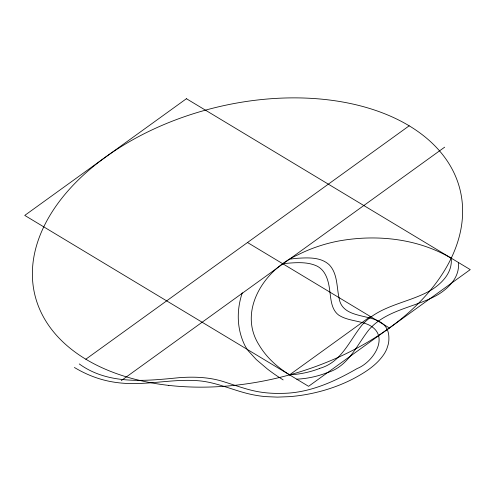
<?xml version="1.0" encoding="UTF-8"?>
<svg xmlns="http://www.w3.org/2000/svg" width="495" height="495" viewBox="0 0 495 495"><rect width="100%" height="100%" fill="white"/><g stroke="black" fill="none" stroke-linecap="round" stroke-linejoin="round"><path stroke-width="0.74" d="M85.821 359.215L409.179 125.817M121.3 380.575L444.659 147.176M289.544 374.857L370.353 316.528M319.696 368.373C341.327 362.34 349.253 340.937 361.993 325.097C379.38 305.495 407.175 303.2 429.184 291.221A46.765 29.62 -14 0 0 433.447 288.591L434.789 287.657A49.76 31.513 -14 0 0 444.918 278.153C448.192 274.038 450.561 269.107 451.162 263.847A57.853 36.642 -14 0 0 451.168 258.198C417.625 238.423 376.509 234.135 338.642 241.016A100.213 63.471 -14 0 0 298.046 254.77C264.943 269.033 237.08 310.563 259.145 345.133A167.131 105.856 -14 0 0 289.618 374.802M74.405 367.476C86.043 374.511 98.913 379.578 112.334 381.874A94.687 59.975 -14 0 0 123.892 383.272C148.42 385.023 172.755 378.867 197.282 380.674C217.206 381.961 235.224 391.607 254.696 395.103A94.192 59.66 -14 0 0 265.759 396.619L277.398 397.12L289.488 396.65A111.257 70.469 -14 0 0 314.177 392.894L318.266 391.916A107.817 68.285 -14 0 0 352.675 379.083C364.555 372.809 376.615 365.397 384.163 353.956A51.319 32.503 -14 0 0 386.886 348.659L388.185 344.57A57.488 36.413 -14 0 0 388.903 338.438C389.101 307.667 343.035 325.364 339.025 297.891C336.619 286.754 337.633 273.772 329.33 264.868C320.692 256.781 307.785 257.66 296.821 258.322A73.823 46.759 -14 0 0 290.485 259.089M247.5 242.513L389.41 327.968M283.152 379.906L277.695 376.404A296.072 187.525 -14 0 1 267.356 368.979L256.249 359.531L248.224 350.763A85.895 54.401 -14 0 1 244.264 344.242L242.996 341.296A162.372 102.842 -14 0 1 242.278 292.768M79.268 363.943C108.343 385.067 145.716 380.964 179.283 377.673C194.492 376.553 210.041 377.134 224.612 381.998C236.728 385.741 248.651 390.419 261.28 392.207A90.461 57.296 -14 0 0 281.822 393.364C308.93 393.234 334.125 381.831 357.149 368.54C373.471 362.062 390.765 335.542 368.577 324.782C358.993 320.475 347.7 320.89 338.735 315.129C331.582 309.839 331.007 300.242 329.942 292.161C328.822 282.428 326.545 270.827 316.88 266.025C308.323 262.041 298.528 262.424 289.334 263.093A73.823 46.759 -14 0 0 282.998 263.86M319.714 368.416A61.052 38.672 -14 0 1 289.55 374.82M296.752 379.158A61.052 38.672 -14 0 0 326.917 372.754C348.511 366.616 356.468 345.306 369.196 329.435C386.583 309.833 414.377 307.537 436.386 295.558A46.765 29.62 -14 0 0 440.649 292.929L441.992 291.994A49.76 31.513 -14 0 0 452.114 282.49C455.394 278.382 457.764 273.444 458.364 268.185A57.853 36.642 -14 0 0 458.364 262.536M186.429 98.709L24.75 215.412L308.571 386.317L470.25 269.614L186.429 98.709M168.82 385.401A218.994 138.711 -14 0 0 460.239 190.538A218.994 138.711 -14 0 0 113.442 151.606A218.994 138.711 -14 0 0 168.82 385.401"/></g></svg>
